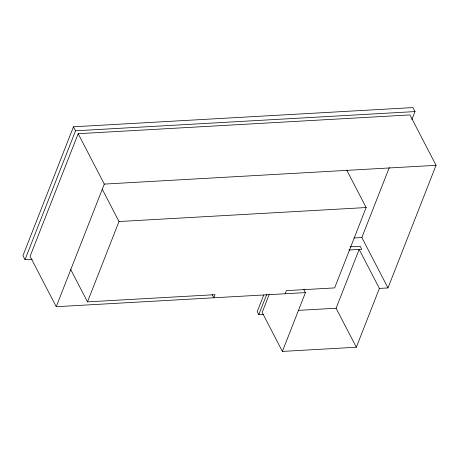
<?xml version="1.0" encoding="UTF-8"?>
<svg xmlns="http://www.w3.org/2000/svg" width="459" height="459" viewBox="0 0 459 459"><rect width="100%" height="100%" fill="white"/><g stroke="black" fill="none" stroke-linecap="round" stroke-linejoin="round"><path stroke-width="0.69" d="M411.866 119.592L415.011 111.583L412.934 107.584L73.469 126.793L22.95 255.652L25.021 259.651L32.17 259.249M25.021 259.651L75.54 130.792L73.469 126.793M269.169 294.58L262.175 312.418L282.388 351.416L356.322 347.233L379.381 288.424L387.981 287.936L436.05 165.32L409.927 114.922L78.173 133.695L30.105 256.311L56.227 306.71L305.442 292.607L303.812 289.463M56.227 306.71L104.296 184.093L78.173 133.695M212.161 294.649L213.791 297.793L215.013 294.672L87.497 301.884L119.001 221.531L102.219 189.154M263.718 295.097L257.229 311.644L258.784 314.644L263.77 314.363M258.784 314.644L266.828 294.127M285.154 293.754L286.382 290.633L334.64 287.902L366.144 207.548L346.729 170.088M282.388 351.416L305.442 292.607M387.981 287.936L361.858 237.538L389.289 167.569M356.322 347.233L336.108 308.236L359.167 249.426L379.381 288.424M75.54 130.792L415.011 111.583M104.296 184.093L436.05 165.32M119.001 221.531L366.144 207.548M353.992 237.986L361.858 237.538M350.206 246.844L360.183 246.282L361.738 249.277L348.915 250.006M298.43 310.364L336.108 308.236M70.715 269.508L87.497 301.884"/></g></svg>
